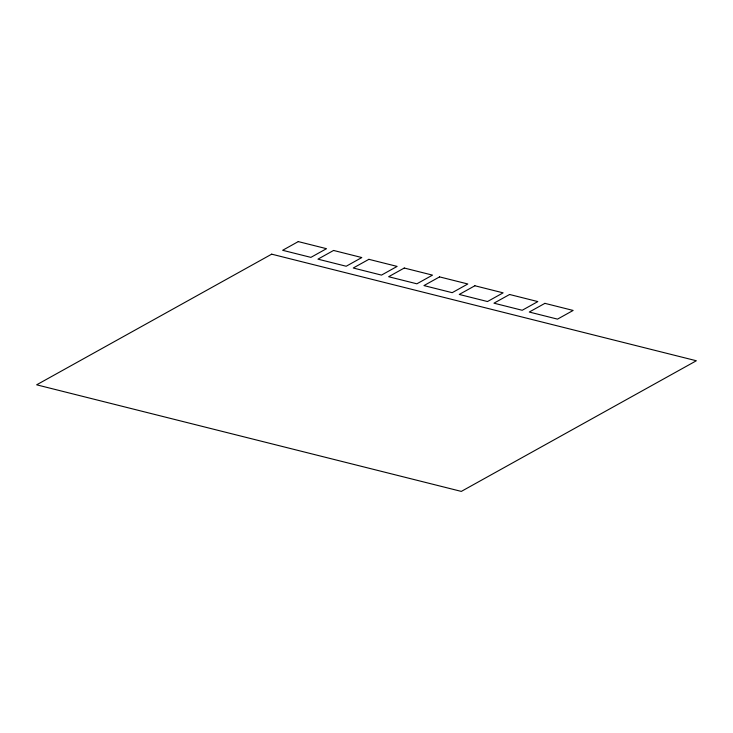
<?xml version="1.0" encoding="UTF-8"?>
<svg xmlns="http://www.w3.org/2000/svg" width="733" height="733" viewBox="0 0 733 733"><rect width="100%" height="100%" fill="white"/><g stroke="black" fill="none" stroke-linecap="round" stroke-linejoin="round"><path stroke-width="1.1" d="M271.686 254.168L36.65 384.816L461.314 491.403L696.35 360.755L271.686 254.168M298.267 241.597L282.636 250.292L310.884 257.375L326.515 248.689L298.267 241.597M333.57 250.457L317.939 259.152L346.187 266.244L361.818 257.549L333.57 250.457M368.882 259.326L353.251 268.012L381.49 275.104L397.13 266.409L368.882 259.326M404.268 268.031L388.627 276.726L416.875 283.808L432.507 275.122L404.268 268.031M439.571 276.891L423.94 285.586L452.188 292.678L467.819 283.983L439.571 276.891M474.883 285.76L459.243 294.446L487.491 301.538L503.122 292.843L474.883 285.76M509.591 294.492L493.96 303.178L522.208 310.27L537.839 301.584L509.591 294.492M544.903 303.352L529.272 312.038L557.511 319.13L573.151 310.444L544.903 303.352"/></g></svg>
